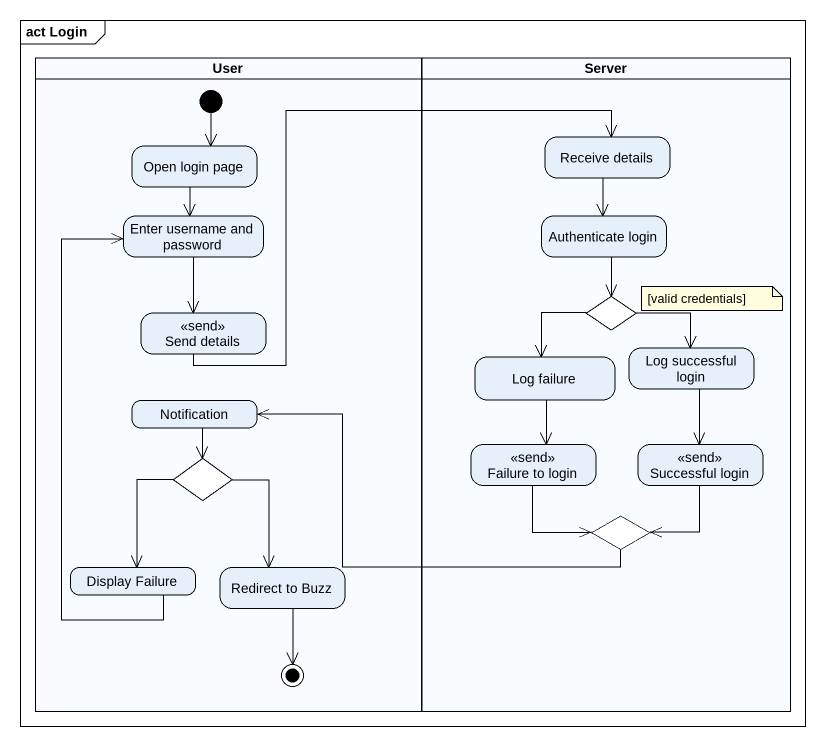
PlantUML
@startuml
mainframe act Login
hide empty description
state User <<partition>> {
  state "Open login page" as Open_login_page
  state "Enter username and password" as Enter_username_and_password
  state "Send details" as Send_details <<send>>
  state Notification
  state choice2 <<choice>>
  state "Display Failure" as Display_Failure
  state "Redirect to Buzz" as Redirect_to_Buzz
  [*] --> Open_login_page
  Redirect_to_Buzz --> [*]
}
state Server <<partition>> {
  state "Receive details" as Receive_details
  state "Authenticate login" as Authenticate_login
  state choice1 <<choice>>
  state "Log failure" as Log_failure
  state "Log successful login" as Log_successful_login
  state "Failure to login" as Failure_to_login <<send>>
  state "Successful login" as Successful_login <<send>>
  state choice3 <<choice>>
}
Open_login_page --> Enter_username_and_password
Receive_details --> Authenticate_login
Enter_username_and_password --> Send_details
Authenticate_login --> choice1
Send_details -right-> Receive_details
choice1 --> Log_failure
choice1 --> Log_successful_login
Log_failure --> Failure_to_login
Log_successful_login --> Successful_login
Notification --> choice2
choice2 --> Display_Failure
choice2 --> Redirect_to_Buzz
Failure_to_login --> choice3
Successful_login --> choice3
choice3 -left-> Notification
Display_Failure -up-> Enter_username_and_password
note as N1
  [valid credentials]
end note
@enduml
